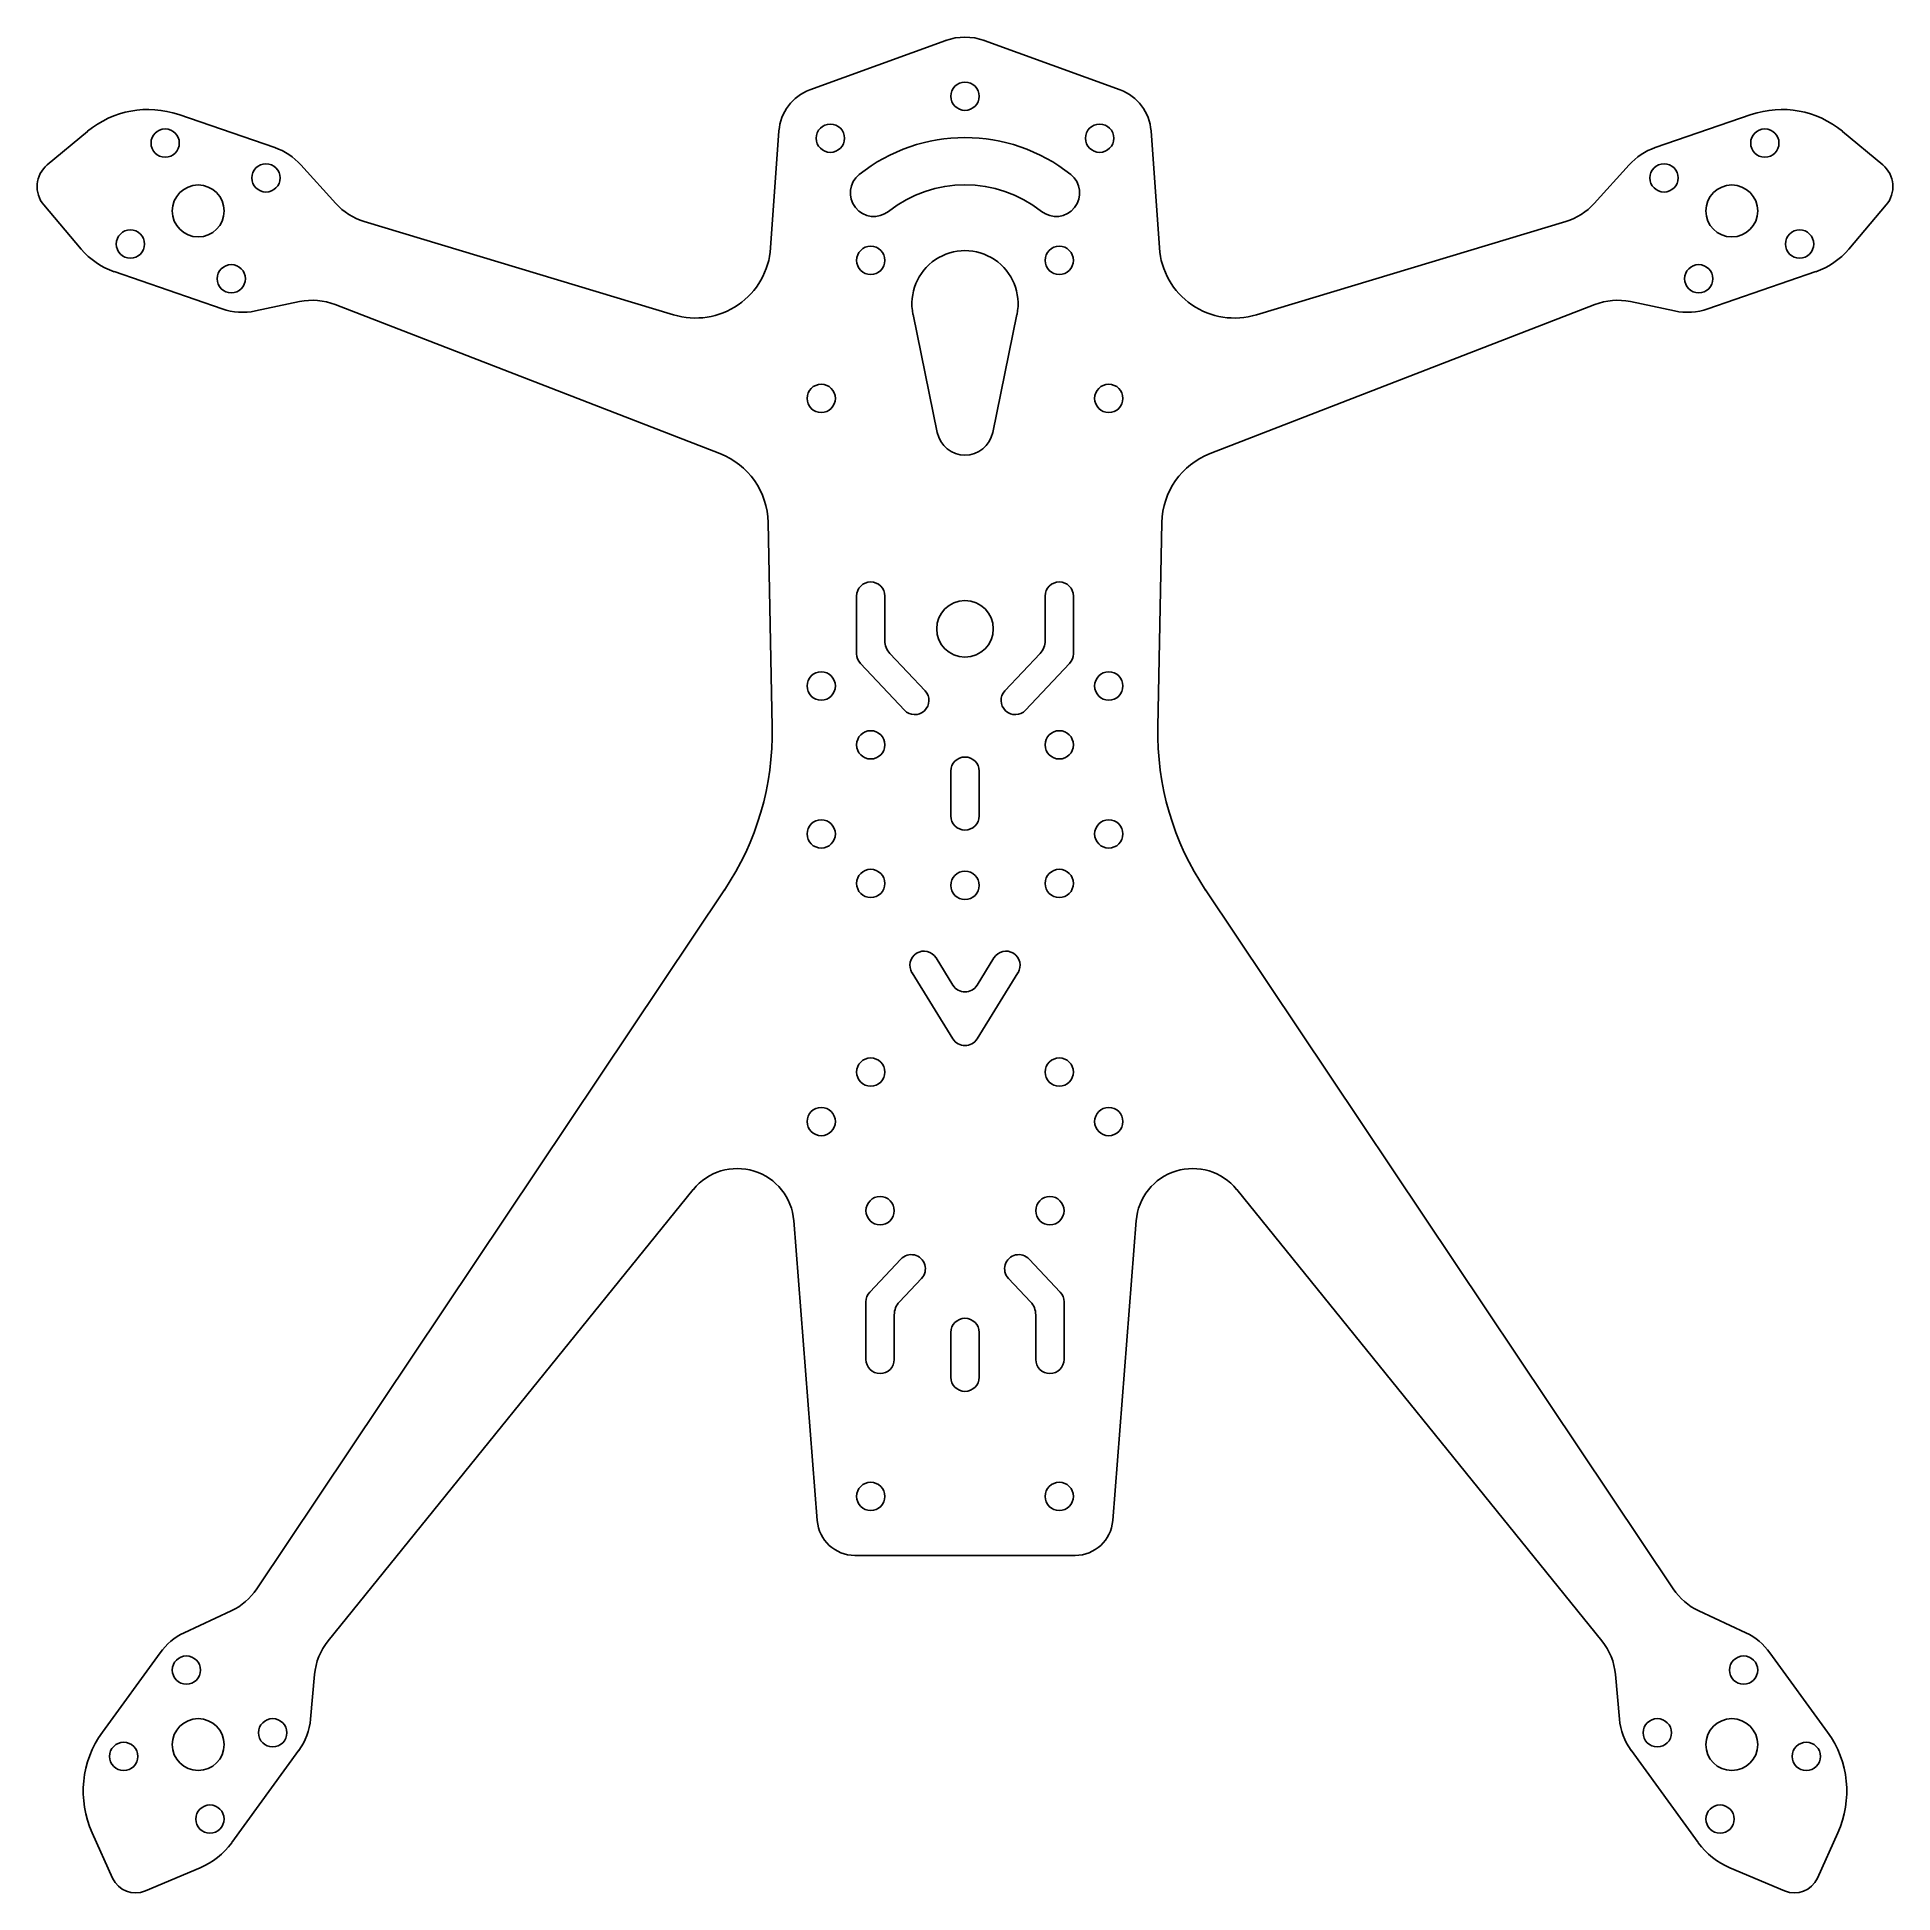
# Model space of a CAD drawing. Header units: millimetres. Extents: x -98 to 98, y -97 to 100.
import ezdxf

# ---------------------------------------------------------------- set-up
doc = ezdxf.new("R2010")
doc.units = ezdxf.units.MM
doc.header["$LTSCALE"] = 46.2
doc.layers.get('0').update_dxf_attribs({"linetype": 'CONTINUOUS'})
doc.layers.add('02___PRT_ALL_AXES', color=7, linetype='CONTINUOUS')

msp = doc.modelspace()

# ---------------------------------------------------------------- linework, layer by layer
for p, q in [((-93.04, 89.76), (-97.32, 86.2)), ((93.04, 89.76), (97.32, 86.2)), ((-93.72, 77.27), (-97.69, 81.95)), ((93.72, 77.27), (97.69, 81.95))]:
    msp.add_line(p, q)
at = {"color": 7}
for p, q in [((-2.94, 57.81), (-5.51, 70.35)), ((5.51, 70.35), (2.94, 57.81)), ((-3.07, 2.11), (-1.28, -0.79)), ((1.28, -0.79), (3.07, 2.11))]:
    msp.add_line(p, q, dxfattribs=at)
for centre, radius, start, end in [((-86.64, 82.08), 10, 71, 129.8102), ((86.64, 82.08), 10, 50.1898, 109), ((-95.4, 83.89), 3, 129.8102, 220.2526), ((95.4, 83.89), 3, 319.7474, 50.1898), ((-87.62, 82.44), 8, 220.2526, 251), ((87.62, 82.44), 8, 289, 319.7474)]:
    msp.add_arc(centre, radius, start, end)
for centre, radius, start, end in [((0, 71.48), 5.63, 348.402, 191.598), ((0, 58.42), 3, 191.598, 348.402), ((0, 0), 1.5, 211.7679, 328.2321)]:
    msp.add_arc(centre, radius, start, end, dxfattribs=at)
at = {"layer": '02___PRT_ALL_AXES', "color": 7}
for p, q in [((-2.05, 99.39), (-16.45, 94.15)), ((16.45, 94.15), (2.05, 99.39)), ((-73.2, 88.03), (-83.38, 91.54)), ((83.38, 91.54), (73.2, 88.03)), ((-19.73, 89.81), (-20.61, 77.4)), ((20.61, 77.4), (19.73, 89.81)), ((-66.73, 82.11), (-70.43, 86.2)), ((70.43, 86.2), (66.73, 82.11)), ((-30.9, 70.3), (-63.71, 80.2)), ((63.71, 80.2), (30.9, 70.3)), ((-90.22, 74.88), (-78.79, 70.94)), ((78.79, 70.94), (90.22, 74.88)), ((-75.25, 70.72), (-70.57, 71.7)), ((-66.79, 71.39), (-25.99, 55.59)), ((25.99, 55.59), (66.79, 71.39)), ((70.57, 71.7), (75.25, 70.72)), ((-20.88, 48.29), (-20.44, 26.6)), ((20.44, 26.6), (20.88, 48.29)), ((-11.5, 34.36), (-11.5, 40.48)), ((-8.5, 40.48), (-8.5, 35.75)), ((8.5, 35.75), (8.5, 40.48)), ((11.5, 40.48), (11.5, 34.36)), ((-7.96, 34.38), (-4.24, 30.43)), ((4.24, 30.43), (7.96, 34.38)), ((-6.43, 28.37), (-11.09, 33.34)), ((11.09, 33.34), (6.43, 28.37)), ((-1.5, 17.16), (-1.5, 21.91)), ((1.5, 21.91), (1.5, 17.16)), ((-25.5, 9.31), (-75.11, -64.81)), ((75.11, -64.81), (25.5, 9.31)), ((-1.28, -6.49), (-5.62, 0.53)), ((5.62, 0.53), (1.28, -6.49)), ((-67.52, -70.31), (-28.81, -22.45)), ((28.81, -22.45), (67.52, -70.31)), ((-18.16, -25.76), (-15.67, -57.57)), ((15.67, -57.57), (18.16, -25.76)), ((-10.09, -33.34), (-6.8, -29.83)), ((6.8, -29.83), (10.09, -33.34)), ((-4.61, -31.89), (-6.96, -34.38)), ((6.96, -34.38), (4.61, -31.89)), ((-10.5, -40.48), (-10.5, -34.36)), ((10.5, -34.36), (10.5, -40.48)), ((-7.5, -35.75), (-7.5, -40.48)), ((7.5, -40.48), (7.5, -35.75)), ((-1.5, -42.36), (-1.5, -37.61)), ((1.5, -37.61), (1.5, -42.36)), ((-11.68, -61.26), (11.68, -61.26)), ((-77.82, -67.14), (-82.8, -69.48)), ((82.8, -69.48), (77.82, -67.14)), ((-85.36, -71.59), (-91.47, -80)), ((91.47, -80), (85.36, -71.59)), ((-69.4, -78.61), (-68.98, -73.9)), ((68.98, -73.9), (69.4, -78.61)), ((-77.76, -91.72), (-70.65, -81.93)), ((70.65, -81.93), (77.76, -91.72)), ((-92.56, -90.67), (-90.39, -95.48)), ((90.39, -95.48), (92.56, -90.67)), ((-86.92, -96.84), (-81.12, -94.38)), ((81.12, -94.38), (86.92, -96.84))]:
    msp.add_line(p, q, dxfattribs=at)
for centre, radius in [((0, 93.48), 1.5), ((-84.82, 88.51), 1.5), ((-14.28, 89.03), 1.5), ((14.28, 89.03), 1.5), ((84.82, 88.51), 1.5), ((-74.13, 84.82), 1.5), ((74.13, 84.82), 1.5), ((-81.32, 81.32), 2.75), ((81.32, 81.32), 2.75), ((-88.51, 77.81), 1.5), ((88.51, 77.81), 1.5), ((-10, 76.08), 1.5), ((10, 76.08), 1.5), ((-77.81, 74.13), 1.5), ((77.81, 74.13), 1.5), ((-15.25, 61.44), 1.5), ((15.25, 61.44), 1.5), ((0, 37), 3), ((-15.25, 30.94), 1.5), ((15.25, 30.94), 1.5), ((-10, 24.7), 1.5), ((10, 24.7), 1.5), ((-15.25, 15.25), 1.5), ((15.25, 15.25), 1.5), ((-10, 10), 1.5), ((0, 9.8), 1.5), ((10, 10), 1.5), ((-10, -10), 1.5), ((10, -10), 1.5), ((-15.25, -15.25), 1.5), ((15.25, -15.25), 1.5), ((-9, -24.7), 1.5), ((9, -24.7), 1.5), ((-10, -55), 1.5), ((10, -55), 1.5), ((-82.57, -73.42), 1.5), ((82.57, -73.42), 1.5), ((-81.32, -81.32), 2.75), ((-73.42, -80.07), 1.5), ((73.42, -80.07), 1.5), ((81.32, -81.32), 2.75), ((-89.22, -82.57), 1.5), ((89.22, -82.57), 1.5), ((-80.07, -89.22), 1.5), ((80.07, -89.22), 1.5)]:
    msp.add_circle(centre, radius, dxfattribs=at)
for centre, radius, start, end in [((0, 93.75), 6, 70, 110), ((-14.74, 89.45), 5, 110, 175.9445), ((14.74, 89.45), 5, 4.0555, 70), ((0, 71.1), 18, 51.4558, 128.5442), ((-75.37, 81.73), 6.67, 42.131, 71), ((75.37, 81.73), 6.67, 109, 137.869), ((-9.66, 83.23), 2.5, 128.5442, 308.4024), ((9.66, 83.23), 2.5, 231.4558, 51.4558), ((0, 71.1), 13, 51.4558, 128.5714), ((-61.79, 86.59), 6.67, 222.131, 253.2086), ((61.79, 86.59), 6.67, 286.7914, 317.869), ((-28.59, 77.96), 8, 253.2086, 355.9445), ((28.59, 77.96), 8, 184.0555, 286.7914), ((-76.62, 77.24), 6.67, 251, 281.8597), ((-69.2, 65.17), 6.67, 68.83, 101.8597), ((69.2, 65.17), 6.67, 78.1403, 111.17), ((76.62, 77.24), 6.67, 258.1403, 289), ((-28.88, 48.13), 8, 1.1522, 68.83), ((28.88, 48.13), 8, 111.17, 178.8478), ((-10, 40.48), 1.5, 0, 180), ((10, 40.48), 1.5, 0, 180), ((-6.5, 35.75), 2, 180, 223.2425), ((6.5, 35.75), 2, 316.7575, 360), ((-10, 34.36), 1.5, 180, 223.2425), ((10, 34.36), 1.5, 316.7575, 0), ((-5.33, 29.4), 1.5, 223.2425, 43.2425), ((5.33, 29.4), 1.5, 136.7575, 316.7575), ((-50.44, 25.99), 30, 326.2086, 1.1522), ((50.44, 25.99), 30, 178.8478, 213.7914), ((0, 21.91), 1.5, 0, 180), ((0, 17.16), 1.5, 180, 360), ((-4.35, 1.32), 1.5, 31.7679, 211.7679), ((4.35, 1.32), 1.5, 328.2321, 148.2321), ((0, -5.7), 1.5, 211.7679, 328.2321), ((-24.14, -26.23), 6, 4.4816, 141.024), ((24.14, -26.23), 6, 38.976, 175.5184), ((-5.7, -30.86), 1.5, 316.7575, 136.7575), ((5.7, -30.86), 1.5, 43.2425, 223.2425), ((-9, -34.36), 1.5, 136.7575, 180), ((9, -34.36), 1.5, 0, 43.2425), ((-5.5, -35.75), 2, 136.7575, 180), ((5.5, -35.75), 2, 0, 43.2425), ((0, -37.61), 1.5, 0, 180), ((-9, -40.48), 1.5, 180, 360), ((9, -40.48), 1.5, 180, 360), ((0, -42.36), 1.5, 180, 360), ((-11.68, -57.26), 4, 184.4816, 270), ((11.68, -57.26), 4, 270, 355.5184), ((-80.65, -61.1), 6.67, 295.131, 326.2086), ((80.65, -61.1), 6.67, 213.7914, 244.869), ((-79.97, -75.51), 6.67, 115.131, 144), ((-62.34, -74.5), 6.67, 141.024, 174.8597), ((62.34, -74.5), 6.67, 5.1403, 38.976), ((79.97, -75.51), 6.67, 36, 64.869), ((-76.04, -78.01), 6.67, 324, 354.8597), ((76.04, -78.01), 6.67, 185.1403, 216), ((-82.84, -86.27), 10.67, 144, 204.3389), ((82.84, -86.27), 10.67, 335.6611, 36), ((-84.23, -87.02), 8, 292.927, 324), ((84.23, -87.02), 8, 216, 247.073), ((-87.96, -94.38), 2.67, 204.3389, 292.927), ((87.96, -94.38), 2.67, 247.073, 335.6611)]:
    msp.add_arc(centre, radius, start, end, dxfattribs=at)

doc.saveas('drawing.dxf')
